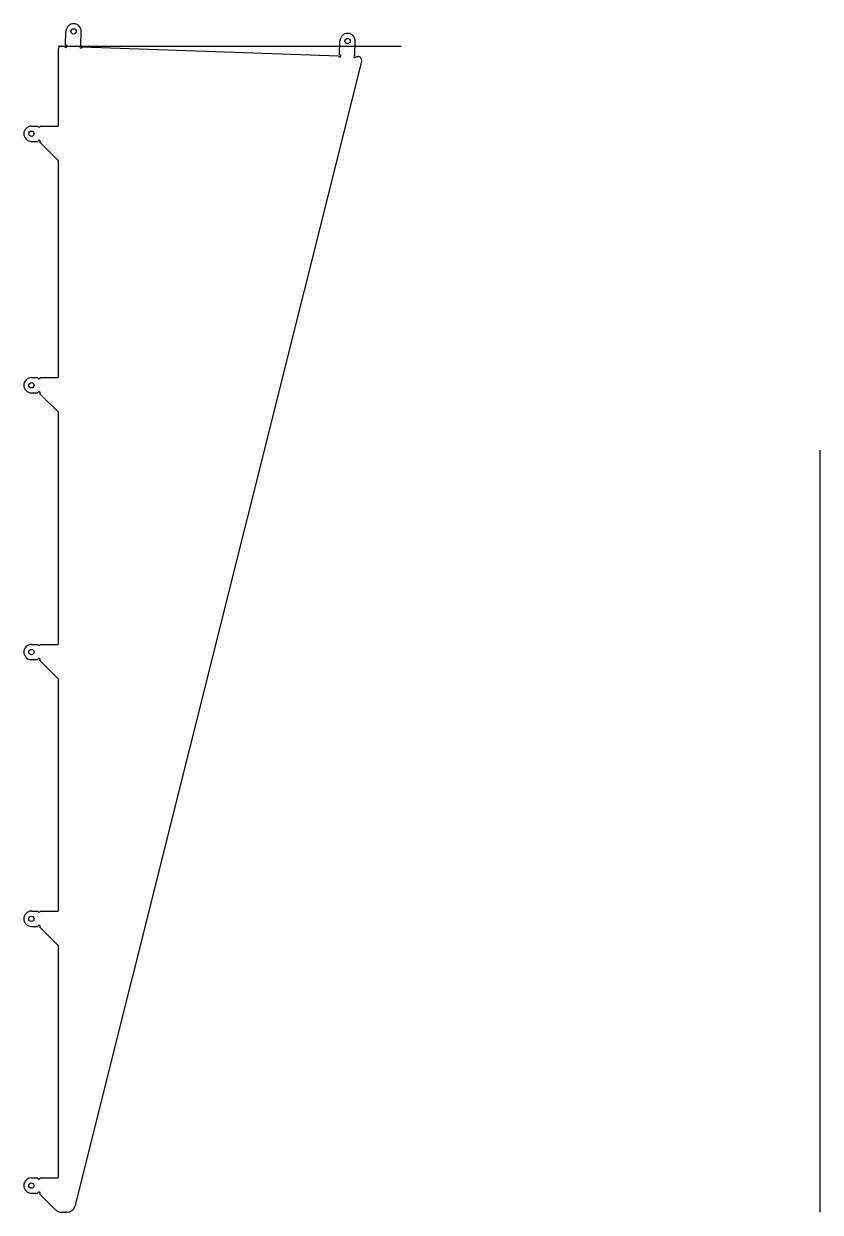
# Model space of a CAD drawing. Header units: millimetres. Extents: x -45 to 1000, y 0 to 1559.
import ezdxf

# ---------------------------------------------------------------- set-up
doc = ezdxf.new("R2010")
doc.units = ezdxf.units.MM
doc.layers.get('0').update_dxf_attribs({"linetype": 'CONTINUOUS'})

msp = doc.modelspace()

# ---------------------------------------------------------------- linework, layer by layer
for p, q in [((9.7, 1531.1), (10.4, 1549.6)), ((20.7, 1559.3), (20.7, 1559.3)), ((29.7, 1530.4), (30.4, 1548.9)), ((380.3, 1546.6), (380.3, 1546.6)), ((0, 1530), (450, 1530)), ((5.2, 1529.8), (8.5, 1529.7)), ((31.5, 1528.9), (368.1, 1517.1)), ((369.3, 1518.6), (369.9, 1537)), ((389.3, 1517.9), (389.9, 1536.3)), ((0, 1524.8), (0, 1425)), ((391.1, 1516.3), (393.6, 1516.3)), ((398.3, 1510), (21.9, 7.6)), ((-35, 1425), (-26.5, 1425)), ((-23.5, 1425), (0, 1425)), ((-35, 1405), (-26.5, 1405)), ((-23.9, 1403.9), (0, 1380)), ((0, 1380), (0, 1095)), ((-35, 1095), (-26.5, 1095)), ((-23.5, 1095), (0, 1095)), ((-35, 1075), (-26.5, 1075)), ((-23.9, 1073.9), (0, 1050)), ((0, 1050), (0, 745)), ((1000, 0), (1000, 1000)), ((-35, 745), (-26.5, 745)), ((-23.5, 745), (0, 745)), ((-35, 725), (-26.5, 725)), ((-23.9, 723.9), (0, 700)), ((0, 700), (0, 395)), ((-35, 395), (-26.5, 395)), ((-23.5, 395), (0, 395)), ((-35, 375), (-26.5, 375)), ((-23.9, 373.9), (0, 350)), ((0, 350), (0, 45)), ((-45, 35), (-45, 35)), ((-35, 45), (-26.5, 45)), ((-23.5, 45), (0, 45)), ((-35, 25), (-26.5, 25)), ((-23.9, 23.9), (-2.9, 2.9)), ((4.1, 0), (10, 0)), ((12, 0), (10, 0)), ((12.2, 0), (12, 0))]:
    msp.add_line(p, q)
for centre in [(20.4, 1549.3), (379.9, 1536.6), (-35, 1415), (-35, 1085), (-35, 735), (-35, 385), (-35, 35)]:
    msp.add_circle(centre, 3.5)
for centre, radius, start, end in [((20.4, 1549.3), 10, 88, 178), ((20.4, 1549.3), 10, -2, 88), ((379.9, 1536.6), 10, 88, 178), ((380, 1536.6), 10, -2, 88), ((5, 1524.8), 5, 88, 180), ((10, 1529.7), 1.5, -182, 101.4539), ((30, 1529), 1.5, 101.4539, 360), ((369.6, 1517.1), 1.5, -182, 101.454), ((389.6, 1516.4), 1.5, 101.4543, 358), ((393.4, 1511.3), 5, -14.0628, 88), ((-35, 1415), 10, 90, 180), ((-25, 1425), 1.5, -180, 0), ((-35, 1415), 10, 179.9994, 270), ((-25, 1405), 1.5, -45.0548, 180), ((-35, 1085), 10, 90, 180), ((-25, 1095), 1.5, -180, 0), ((-35, 1085), 10, 179.9994, 270), ((-25, 1075), 1.5, -45.0548, 180), ((-35, 735), 10, 90, 180), ((-35, 735), 10, 179.9994, 270), ((-25, 745), 1.5, -180, 0), ((-25, 725), 1.5, -45.0548, 180), ((-35, 385), 10, 90, 180), ((-25, 395), 1.5, -180, 0), ((-35, 385), 10, 179.9994, 270), ((-25, 375), 1.5, -45.0548, 180), ((-35, 35), 10, 90, 180), ((-35, 35), 10, 179.9994, 270), ((-25, 45), 1.5, -180, 0), ((-25, 25), 1.5, -45.0548, 180), ((4.1, 10), 10, 224.9452, 270), ((12.2, 10), 10, 270, 345.9372)]:
    msp.add_arc(centre, radius, start, end)

doc.saveas('drawing.dxf')
